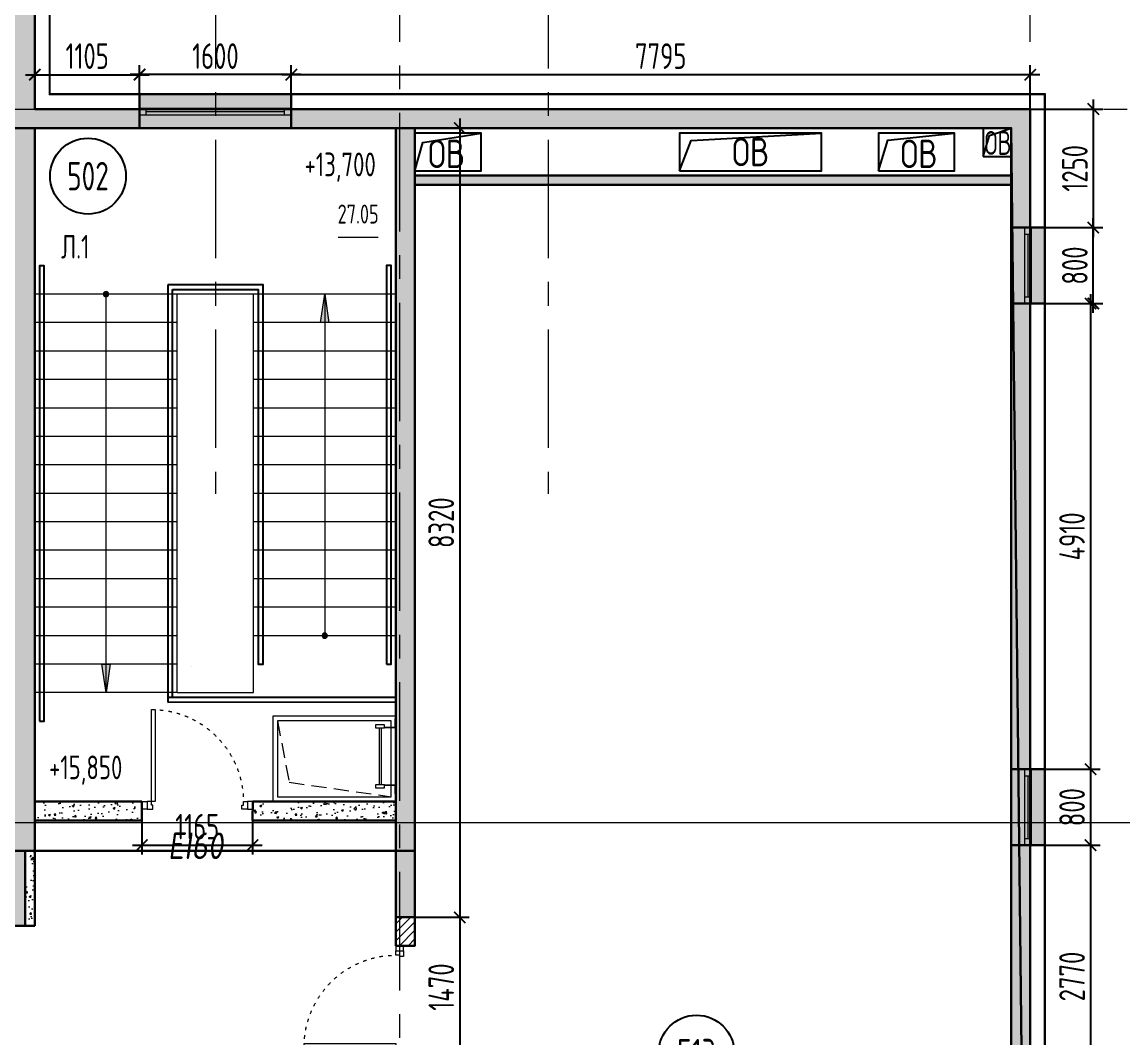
# Model space of a CAD drawing. Header units: millimetres. Extents: x -360149 to 682031, y -35655 to 209517.
# Drawn here: x 381085 to 392688, y 72893 to 83603 of the extents above; entities that cross this region are included whole.
import ezdxf
from ezdxf import colors
from ezdxf.entities.mleader import LeaderData, LeaderLine
from ezdxf.enums import TextEntityAlignment as Align
from ezdxf.math import Vec2, Vec3

# ---------------------------------------------------------------- set-up
doc = ezdxf.new("R2010")
doc.units = ezdxf.units.MM
doc.header["$MEASUREMENT"] = 0
doc.header["$PDMODE"] = 3
doc.header["$PDSIZE"] = -4
for name, pattern in [('ACAD_ISO03W100', [30, 12, -18]), ('CENTER', [2, 1.25, -0.25, 0.25, -0.25]), ('DASHED', [19.05, 12.7, -6.35]), ('HIDDEN2', [4.7625, 3.175, -1.5875])]:
    doc.linetypes.add(name, pattern=pattern)
doc.layers.get('0').update_dxf_attribs({"color": 250, "lineweight": 9})
doc.layers.get('Defpoints').update_dxf_attribs({"color": 6})
for name, color, linetype, lineweight in [('АР_Двери', 175, 'Continuous', 18), ('АР_Двери фасада', 1, 'Continuous', 15), ('АР_Лестницы', 250, 'Continuous', 15), ('АР_Лестницы ограждение', 94, 'Continuous', 25), ('АР_Маркер экспликации', 239, 'Continuous', 13), ('АР_Навесной фасад', 147, 'Continuous', 5), ('АР_Номер помещения', 1, 'Continuous', 25), ('АР_Окна БЛОК', 250, 'Continuous', 13), ('АР_Оси', 195, 'Continuous', 9), ('АР_Отметки', 250, 'Continuous', 15), ('АР_Перегородки газоблок', 165, 'Continuous', 30), ('АР_Перегородки газоблок_Штрих', 165, 'Continuous', 5), ('АР_Помещения_площадь', 19, 'Continuous', 9), ('АР_стены', 250, 'Continuous', 30), ('АР_Сущ Несущая стена', 216, 'Continuous', 30), ('АР_Штриховка монолит', 250, 'Continuous', 9), ('Специальное оборудование', 7, 'Continuous', 9)]:
    doc.layers.add(name, color=color, linetype=linetype, lineweight=lineweight)
for name, color, linetype, lineweight, true_color in [('АР_Закладка сущ.проема', 7, 'Continuous', 30, 0xc70000), ('АР_Закладка сущ.проема_штриховка', 7, 'Continuous', 9, 0xc70000), ('АР_ПБ_Двери', 7, 'Continuous', 15, 0xdb0000)]:
    doc.layers.add(name, color=color, linetype=linetype, lineweight=lineweight, true_color=true_color)
doc.layers.add('АР_Отверстия', color=251, linetype='Continuous')
doc.layers.add('М_проемы ОВ 4-5эт', color=30, linetype='Continuous')
doc.styles.add('ICOCPEUR', font='isocpeur.ttf')
doc.styles.add('ISOCPEUR', font='isocpeur.ttf', dxfattribs={"width": 0.7})
doc.styles.get("Standard").update_dxf_attribs({"font": 'isocpeur.ttf', "width": 0.7})
doc.styles.add('Архитект', font='isocpeur.ttf', dxfattribs={"width": 0.8, "oblique": 8})
doc.dimstyles.new('R_100', dxfattribs={"dimtxt": 270, "dimasz": 120, "dimexe": 100, "dimexo": 0, "dimgap": 60, "dimtad": 1, "dimdec": 0, "dimrnd": 5, "dimzin": 0, "dimdsep": 46, "dimtxsty": 'ISOCPEUR', "dimblk": 'ARCHTICK', "dimcen": 0, "dimdle": 100, "dimclrd": 256, "dimclre": 256, "dimclrt": 256, "dimadec": 0, "dimazin": 0, "dimtfac": 2, "dimtdec": 0, "dimtofl": 0, "dimtmove": 1, "dimatfit": 3, "dimfxl": 1, "dimtvp": 3, "dimtolj": 1, "dimtzin": 0, "dimarcsym": 0})
pattern_1 = [(50, (0, 269.93), (215.178055, -18.82564), [22.5, -247.5]), (355, (0, 269.93), (-41.6254, 225.65764), [18, -198]), (100.451444, (17.93, 268.36), (173.55265, 206.832), [19.12206, -210.34263]), (46.1842, (0, 329.93), (320.1724, -49.65578), [33.75, -371.25]), (96.63564, (26.68, 325.8), (280.39858, 292.23558), [28.6831, -315.51413]), (351.18416, (0, 329.93), (280.39858, 292.23558), [27, -297]), (21, (30, 314.93), (179.072116, -120.78567), [22.5, -247.5]), (326, (30, 314.93), (72.9946, 217.54501), [18, -198]), (71.451445, (44.92, 304.86), (252.06671, 96.75935), [19.12206, -210.34263]), (37.5, (0, 269.93), (3.647957, 99.868156), [0, -195.6, 0, -201, 0, -198.75]), (7.5, (0, 269.93), (78.92086, 118.323514), [0, -114.6, 0, -191.1, 0, -75.75]), (327.5, (-66.9, 269.93), (160.146731, -6.766462), [0, -75, 0, -234, 0, -310.5]), (317.5, (-96.9, 269.93), (174.95585, 30.031495), [0, -97.5, 0, -155.4, 0, -220.5])]

# ---------------------------------------------------------------- blocks, each defined once
blk = doc.blocks.new('*U367')
at = {"true_color": 0xffffff}
h = blk.add_hatch(color=7, dxfattribs=at)
h.dxf.hatch_style = 1
h.paths.add_polyline_path([(-800, -140), (0, -140), (0, 220), (-800, 220)])
at = {"lineweight": 30}
for p, q in [((-800, -140), (-800, 220)), ((0, -140), (0, 220))]:
    blk.add_line(p, q, dxfattribs=at)
for p, q in [((0, 220), (-800, 220)), ((-800, 70), (0, 70)), ((-800, 0), (0, 0)), ((-730, 0), (-730, 70)), ((-730, 35), (-70, 35)), ((-70, 0), (-70, 70)), ((-800, -140), (0, -140)), ((-800, -140), (-800, -140)), ((-800, -140), (-800, -140)), ((0, -140), (0, -140)), ((0, -140), (0, -140))]:
    blk.add_line(p, q)
blk = doc.blocks.new('*U362')
at = {"true_color": 0xffffff}
h = blk.add_hatch(color=7, dxfattribs=at)
h.dxf.hatch_style = 1
h.paths.add_polyline_path([(-1600, -140), (0, -140), (0, 220), (-1600, 220)])
at = {"lineweight": 30}
for p, q in [((-1600, -140), (-1600, 220)), ((0, -140), (0, 220))]:
    blk.add_line(p, q, dxfattribs=at)
for p, q in [((0, 220), (-1600, 220)), ((-1600, 70), (0, 70)), ((-1600, 0), (0, 0)), ((-1530, 0), (-1530, 70)), ((-1530, 35), (-70, 35)), ((-70, 0), (-70, 70)), ((-1600, -140), (0, -140)), ((-1600, -140), (-1600, -140)), ((-1600, -140), (-1600, -140)), ((0, -140), (0, -140)), ((0, -140), (0, -140))]:
    blk.add_line(p, q)
blk = doc.blocks.new('_ArchTick')
at = {"color": 0, "linetype": 'ByBlock', "const_width": 0.15}
blk.add_lwpolyline([(-0.5, -0.5), (0.5, 0.5)], dxfattribs=at)
blk = doc.blocks.new('*D766')
at = {"layer": 'Defpoints', "lineweight": -2, "ltscale": 100, "transparency": 16777216}
for p, q in [((381220, 82686), (381220, 83148)), ((382325, 82686), (382325, 83148)), ((381120, 83048), (382425, 83048))]:
    blk.add_line(p, q, dxfattribs=at)
at = {"layer": 'Defpoints', "color": 0, "lineweight": 13, "ltscale": 100, "transparency": 16777216}
for p in [(382325, 83048), (381220, 82686), (382325, 82686)]:
    blk.add_point(p, dxfattribs=at)
at = {"layer": 'Defpoints', "lineweight": -2, "ltscale": 100, "transparency": 16777216, "xscale": 120, "yscale": 120, "zscale": 120, "rotation": 180}
blk.add_blockref('_ArchTick', (381220, 83048), dxfattribs=at)
at = {"layer": 'Defpoints', "lineweight": -2, "ltscale": 100, "transparency": 16777216, "xscale": 120, "yscale": 120, "zscale": 120}
blk.add_blockref('_ArchTick', (382325, 83048), dxfattribs=at)
at = {"layer": 'Defpoints', "lineweight": 30, "ltscale": 100, "transparency": 16777216, "insert": (381772, 83244), "char_height": 270, "attachment_point": 5, "style": 'ISOCPEUR'}
blk.add_mtext('\\A1;1105', dxfattribs=at)
blk = doc.blocks.new('*D767')
at = {"layer": 'Defpoints', "lineweight": -2, "ltscale": 100, "transparency": 16777216}
for p, q in [((382325, 82846), (382325, 83149)), ((383925, 82846), (383925, 83149)), ((384025, 83049), (382225, 83049))]:
    blk.add_line(p, q, dxfattribs=at)
at = {"layer": 'Defpoints', "color": 0, "lineweight": 13, "ltscale": 100, "transparency": 16777216}
for p in [(382325, 83049), (382325, 82846), (383925, 82846)]:
    blk.add_point(p, dxfattribs=at)
at = {"layer": 'Defpoints', "lineweight": -2, "ltscale": 100, "transparency": 16777216, "xscale": 120, "yscale": 120, "zscale": 120, "rotation": 180}
blk.add_blockref('_ArchTick', (382325, 83049), dxfattribs=at)
at = {"layer": 'Defpoints', "lineweight": -2, "ltscale": 100, "transparency": 16777216, "xscale": 120, "yscale": 120, "zscale": 120}
blk.add_blockref('_ArchTick', (383925, 83049), dxfattribs=at)
at = {"layer": 'Defpoints', "lineweight": 30, "ltscale": 100, "transparency": 16777216, "insert": (383125, 83244), "char_height": 270, "attachment_point": 5, "style": 'ISOCPEUR'}
blk.add_mtext('\\A1;1600', dxfattribs=at)
blk = doc.blocks.new('*D769')
at = {"layer": 'Defpoints', "lineweight": -2, "ltscale": 100, "transparency": 16777216}
for p, q in [((383925, 82686), (383925, 83148)), ((391720, 82686), (391720, 83148)), ((391820, 83048), (383825, 83048))]:
    blk.add_line(p, q, dxfattribs=at)
at = {"layer": 'Defpoints', "color": 0, "lineweight": 13, "ltscale": 100, "transparency": 16777216}
for p in [(383925, 83048), (383925, 82686), (391720, 82686)]:
    blk.add_point(p, dxfattribs=at)
at = {"layer": 'Defpoints', "lineweight": -2, "ltscale": 100, "transparency": 16777216, "xscale": 120, "yscale": 120, "zscale": 120, "rotation": 180}
blk.add_blockref('_ArchTick', (383925, 83048), dxfattribs=at)
at = {"layer": 'Defpoints', "lineweight": -2, "ltscale": 100, "transparency": 16777216, "xscale": 120, "yscale": 120, "zscale": 120}
blk.add_blockref('_ArchTick', (391720, 83048), dxfattribs=at)
at = {"layer": 'Defpoints', "lineweight": 30, "ltscale": 100, "transparency": 16777216, "insert": (387822, 83244), "char_height": 270, "attachment_point": 5, "style": 'ISOCPEUR'}
blk.add_mtext('\\A1;7795', dxfattribs=at)
blk = doc.blocks.new('*D789')
at = {"layer": 'Defpoints', "lineweight": -2, "ltscale": 100, "transparency": 16777216}
for p, q in [((385702, 74265), (385702, 72595)), ((385230, 74165), (385802, 74165)), ((385230, 72695), (385802, 72695))]:
    blk.add_line(p, q, dxfattribs=at)
at = {"layer": 'Defpoints', "color": 0, "lineweight": 13, "ltscale": 100, "transparency": 16777216}
for p in [(385230, 74165), (385230, 72695), (385702, 72695)]:
    blk.add_point(p, dxfattribs=at)
at = {"layer": 'Defpoints', "lineweight": -2, "ltscale": 100, "transparency": 16777216, "xscale": 120, "yscale": 120, "zscale": 120}
for p, rotation in [((385702, 74165), 90), ((385702, 72695), 270)]:
    blk.add_blockref('_ArchTick', p, dxfattribs=dict(at, rotation=rotation))
at = {"layer": 'Defpoints', "lineweight": 30, "ltscale": 100, "transparency": 16777216, "insert": (385507, 73430), "char_height": 270, "attachment_point": 5, "rotation": 90, "style": 'ISOCPEUR'}
blk.add_mtext('\\A1;1470', dxfattribs=at)
blk = doc.blocks.new('*D790')
at = {"layer": 'Defpoints', "lineweight": -2, "ltscale": 100, "transparency": 16777216}
for p, q in [((385702, 82586), (385702, 74065)), ((385230, 82486), (385802, 82486)), ((385230, 74165), (385802, 74165))]:
    blk.add_line(p, q, dxfattribs=at)
at = {"layer": 'Defpoints', "color": 0, "lineweight": 13, "ltscale": 100, "transparency": 16777216}
for p in [(385230, 82486), (385230, 74165), (385702, 74165)]:
    blk.add_point(p, dxfattribs=at)
at = {"layer": 'Defpoints', "lineweight": -2, "ltscale": 100, "transparency": 16777216, "xscale": 120, "yscale": 120, "zscale": 120}
for p, rotation in [((385702, 82486), 90), ((385702, 74165), 270)]:
    blk.add_blockref('_ArchTick', p, dxfattribs=dict(at, rotation=rotation))
at = {"layer": 'Defpoints', "lineweight": 30, "ltscale": 100, "transparency": 16777216, "insert": (385507, 78325), "char_height": 270, "attachment_point": 5, "rotation": 90, "style": 'ISOCPEUR'}
blk.add_mtext('\\A1;8320', dxfattribs=at)
blk = doc.blocks.new('*D803')
at = {"layer": 'Defpoints', "lineweight": -2, "ltscale": 100, "transparency": 16777216}
for p, q in [((392385, 82786), (392385, 81336)), ((391720, 82686), (392485, 82686)), ((391720, 81436), (392485, 81436))]:
    blk.add_line(p, q, dxfattribs=at)
at = {"layer": 'Defpoints', "color": 0, "lineweight": 13, "ltscale": 100, "transparency": 16777216}
for p in [(391720, 82686), (391720, 81436), (392385, 81436)]:
    blk.add_point(p, dxfattribs=at)
at = {"layer": 'Defpoints', "lineweight": -2, "ltscale": 100, "transparency": 16777216, "xscale": 120, "yscale": 120, "zscale": 120}
for p, rotation in [((392385, 82686), 90), ((392385, 81436), 270)]:
    blk.add_blockref('_ArchTick', p, dxfattribs=dict(at, rotation=rotation))
at = {"layer": 'Defpoints', "lineweight": 30, "ltscale": 100, "transparency": 16777216, "insert": (392190, 82061), "char_height": 270, "attachment_point": 5, "rotation": 90, "style": 'ISOCPEUR'}
blk.add_mtext('\\A1;1250', dxfattribs=at)
blk = doc.blocks.new('*D804')
at = {"layer": 'Defpoints', "lineweight": -2, "ltscale": 100, "transparency": 16777216}
for p, q in [((392385, 80536), (392385, 81536)), ((391880, 81436), (392485, 81436)), ((391880, 80636), (392485, 80636))]:
    blk.add_line(p, q, dxfattribs=at)
at = {"layer": 'Defpoints', "color": 0, "lineweight": 13, "ltscale": 100, "transparency": 16777216}
for p in [(391880, 81436), (392385, 81436), (391880, 80636)]:
    blk.add_point(p, dxfattribs=at)
at = {"layer": 'Defpoints', "lineweight": -2, "ltscale": 100, "transparency": 16777216, "xscale": 120, "yscale": 120, "zscale": 120}
for p, rotation in [((392385, 81436), 90), ((392385, 80636), 270)]:
    blk.add_blockref('_ArchTick', p, dxfattribs=dict(at, rotation=rotation))
at = {"layer": 'Defpoints', "lineweight": 30, "ltscale": 100, "transparency": 16777216, "insert": (392190, 81036), "char_height": 270, "attachment_point": 5, "rotation": 90, "style": 'ISOCPEUR'}
blk.add_mtext('\\A1;800', dxfattribs=at)
blk = doc.blocks.new('*D796')
at = {"layer": 'Defpoints', "lineweight": -2, "ltscale": 100, "transparency": 16777216}
for p, q in [((392356, 75026), (392356, 72056)), ((391880, 74926), (392456, 74926)), ((391880, 72156), (392456, 72156))]:
    blk.add_line(p, q, dxfattribs=at)
at = {"layer": 'Defpoints', "color": 0, "lineweight": 13, "ltscale": 100, "transparency": 16777216}
for p in [(391880, 74926), (391880, 72156), (392356, 72156)]:
    blk.add_point(p, dxfattribs=at)
at = {"layer": 'Defpoints', "lineweight": -2, "ltscale": 100, "transparency": 16777216, "xscale": 120, "yscale": 120, "zscale": 120}
for p, rotation in [((392356, 74926), 90), ((392356, 72156), 270)]:
    blk.add_blockref('_ArchTick', p, dxfattribs=dict(at, rotation=rotation))
at = {"layer": 'Defpoints', "lineweight": 30, "ltscale": 100, "transparency": 16777216, "insert": (392161, 73541), "char_height": 270, "attachment_point": 5, "rotation": 90, "style": 'ISOCPEUR'}
blk.add_mtext('\\A1;2770', dxfattribs=at)
blk = doc.blocks.new('*D797')
at = {"layer": 'Defpoints', "lineweight": -2, "ltscale": 100, "transparency": 16777216}
for p, q in [((392356, 75826), (392356, 74826)), ((391880, 75726), (392456, 75726)), ((391880, 74926), (392456, 74926))]:
    blk.add_line(p, q, dxfattribs=at)
at = {"layer": 'Defpoints', "color": 0, "lineweight": 13, "ltscale": 100, "transparency": 16777216}
for p in [(391880, 75726), (391880, 74926), (392356, 74926)]:
    blk.add_point(p, dxfattribs=at)
at = {"layer": 'Defpoints', "lineweight": -2, "ltscale": 100, "transparency": 16777216, "xscale": 120, "yscale": 120, "zscale": 120}
for p, rotation in [((392356, 75726), 90), ((392356, 74926), 270)]:
    blk.add_blockref('_ArchTick', p, dxfattribs=dict(at, rotation=rotation))
at = {"layer": 'Defpoints', "lineweight": 30, "ltscale": 100, "transparency": 16777216, "insert": (392161, 75326), "char_height": 270, "attachment_point": 5, "rotation": 90, "style": 'ISOCPEUR'}
blk.add_mtext('\\A1;800', dxfattribs=at)
blk = doc.blocks.new('*D672')
at = {"layer": 'Defpoints', "lineweight": -2, "ltscale": 100, "transparency": 16777216}
for p, q in [((392356, 80736), (392356, 75626)), ((391880, 80636), (392456, 80636)), ((391880, 75726), (392456, 75726))]:
    blk.add_line(p, q, dxfattribs=at)
at = {"layer": 'Defpoints', "color": 0, "lineweight": 13, "ltscale": 100, "transparency": 16777216}
for p in [(391880, 80636), (391880, 75726), (392356, 75726)]:
    blk.add_point(p, dxfattribs=at)
at = {"layer": 'Defpoints', "lineweight": -2, "ltscale": 100, "transparency": 16777216, "xscale": 120, "yscale": 120, "zscale": 120}
for p, rotation in [((392356, 80636), 90), ((392356, 75726), 270)]:
    blk.add_blockref('_ArchTick', p, dxfattribs=dict(at, rotation=rotation))
at = {"layer": 'Defpoints', "lineweight": 30, "ltscale": 100, "transparency": 16777216, "insert": (392161, 78181), "char_height": 270, "attachment_point": 5, "rotation": 90, "style": 'ISOCPEUR'}
blk.add_mtext('\\A1;4910', dxfattribs=at)
blk = doc.blocks.new('_DotSmall')
at = {"color": 0, "linetype": 'ByBlock', "const_width": 0.5}
blk.add_lwpolyline([(-0.0625, 0, 1), (0.0625, 0, 1)], format="xyb", close=True, dxfattribs=at)
blk = doc.blocks.new('*D807')
at = {"layer": 'Defpoints', "lineweight": -2, "ltscale": 100, "transparency": 16777216}
for p, q in [((382350, 75186), (382350, 74826)), ((383517, 75186), (383517, 74826)), ((382250, 74926), (383617, 74926))]:
    blk.add_line(p, q, dxfattribs=at)
at = {"layer": 'Defpoints', "color": 0, "lineweight": 30, "ltscale": 100, "transparency": 16777216}
for p in [(382350, 75186), (383517, 75186), (383517, 74926)]:
    blk.add_point(p, dxfattribs=at)
at = {"layer": 'Defpoints', "lineweight": -2, "ltscale": 100, "transparency": 16777216, "xscale": 120, "yscale": 120, "zscale": 120, "rotation": 180}
blk.add_blockref('_ArchTick', (382350, 74926), dxfattribs=at)
at = {"layer": 'Defpoints', "lineweight": -2, "ltscale": 100, "transparency": 16777216, "xscale": 120, "yscale": 120, "zscale": 120}
blk.add_blockref('_ArchTick', (383517, 74926), dxfattribs=at)
at = {"layer": 'Defpoints', "lineweight": 30, "ltscale": 100, "transparency": 16777216, "insert": (382933, 75121), "char_height": 270, "attachment_point": 5, "style": 'ISOCPEUR'}
blk.add_mtext('\\A1;1165', dxfattribs=at)
blk = doc.blocks.new('*U896')
for points in [[(0, 0), (0, -80), (55, -80), (55, 0), (0, 0)], [(55, -80), (55, 0), (115, 0), (115, -40), (100, -40), (100, -80), (55, -80)], [(1115, -80), (1115, 0), (1055, 0), (1055, -40), (1070, -40), (1070, -80), (1115, -80)], [(1170, 0), (1170, -80), (1115, -80), (1115, 0), (1170, 0)]]:
    blk.add_lwpolyline(points)
blk.add_lwpolyline([(100, -80), (100, -1050), (140, -1050), (140, -80)], close=True)
at = {"linetype": 'ACAD_ISO03W100', "ltscale": 3}
blk.add_arc((100, -80), 970, 270, 0, dxfattribs=at)
blk = doc.blocks.new('*U914')
at = {"layer": 'АР_Номер помещения', "color": 7}
blk.add_circle((-17144, 1776), 400, dxfattribs=at)
at = {"layer": 'АР_Помещения_площадь', "color": 7}
blk.add_line((-14083, 1130), (-14505, 1130), dxfattribs=at)
at = {"color": 7, "style": 'ISOCPEUR', "width": 0.7, "flags": 1}
blk.add_attdef('КАТЕГОРИЯ', (-499, -2092), '', height=250, dxfattribs=at)
at = {"layer": 'АР_Номер помещения', "color": 7, "style": 'ISOCPEUR', "width": 0.7}
blk.add_attdef('НОМЕР_ПОМЕЩЕНИЯ', text='', height=300, dxfattribs=at).set_placement((-17144, 1776), align=Align.MIDDLE_CENTER)
at = {"layer": 'АР_Помещения_площадь', "color": 7, "style": 'ISOCPEUR', "width": 0.7}
blk.add_attdef('ПЛОЩАДЬ_ПОМЕЩЕНИЯ', text='', height=200, dxfattribs=at).set_placement((-14078, 1376), align=Align.MIDDLE_RIGHT)
at = {"layer": 'АР_Помещения_площадь', "color": 7, "lineweight": 30, "width": 0.7, "flags": 104}
blk.add_attdef('ИМЯ_ПОМЕЩЕНИЯ', text='', height=100, dxfattribs=at).set_placement((158, 1217), align=Align.MIDDLE_CENTER)
blk = doc.blocks.new('*U962')
h = blk.add_hatch(color=256)
h.dxf.hatch_style = 1
edge = h.paths.add_edge_path()
edge.add_arc((0, 0), 27.6, 359.64, 719.64)
h = blk.add_hatch(color=256)
h.dxf.hatch_style = 1
h.paths.add_polyline_path([(3300, -44), (3300, 44), (3600, 0)])
blk.add_line((3600, 0), (0, 0))
blk.add_lwpolyline([(3300, 44), (3300, -44), (3600, 0), (3300, 44)])
blk.add_circle((0, 0), 27.6)
blk = doc.blocks.new('*U963')
h = blk.add_hatch(color=256)
h.dxf.hatch_style = 1
edge = h.paths.add_edge_path()
edge.add_arc((0, 0), 27.6, 359.64, 719.64)
h = blk.add_hatch(color=256)
h.dxf.hatch_style = 1
h.paths.add_polyline_path([(3900, -44), (3900, 44), (4200, 0)])
blk.add_line((4200, 0), (0, 0))
blk.add_lwpolyline([(3900, 44), (3900, -44), (4200, 0), (3900, 44)])
blk.add_circle((0, 0), 27.6)
blk = doc.blocks.new('A$C9b338701')
at = {"layer": 'Специальное оборудование'}
for p, q in [((-95.2875, 208.6161), (-95.2875, 217.5096)), ((-95.2875, 217.5096), (0, 217.5096)), ((-8.8935, 208.6161), (-95.2875, 208.6161)), ((-8.8935, 96.8121), (-8.8935, 208.6161)), ((0, 217.5096), (0, 96.8121)), ((598.775, 217.5096), (694.0625, 217.5096)), ((598.775, 96.8121), (598.775, 217.5096)), ((694.0625, 208.6161), (607.6685, 208.6161)), ((607.6685, 208.6161), (607.6685, 96.8121)), ((694.0625, 217.5096), (694.0625, 208.6161)), ((0, 96.8121), (-31.7625, 96.8121)), ((-31.7625, 96.8121), (-31.7625, 0)), ((-31.7625, 0), (0, 0)), ((0, 0), (0, 96.8121)), ((598.775, 64.5414), (0, 64.5414)), ((0, 39.1314), (598.775, 39.1314)), ((630.5375, 96.8121), (598.775, 96.8121)), ((598.775, 96.8121), (598.775, 0)), ((598.775, 0), (630.5375, 0)), ((630.5375, 0), (630.5375, 96.8121))]:
    blk.add_line(p, q, dxfattribs=at)
blk = doc.blocks.new('*U1726')
at = {"layer": 'АР_Номер помещения', "color": 7}
blk.add_circle((-14737, -6870), 400, dxfattribs=at)
at = {"layer": 'АР_Помещения_площадь', "color": 7}
blk.add_line((-11747, -14476), (-12170, -14476), dxfattribs=at)
at = {"color": 7, "style": 'ISOCPEUR', "width": 0.7, "flags": 1}
blk.add_attdef('КАТЕГОРИЯ', (-499, -2092), '', height=250, dxfattribs=at)
at = {"layer": 'АР_Номер помещения', "color": 7, "style": 'ISOCPEUR', "width": 0.7}
blk.add_attdef('НОМЕР_ПОМЕЩЕНИЯ', text='', height=300, dxfattribs=at).set_placement((-14737, -6870), align=Align.MIDDLE_CENTER)
at = {"layer": 'АР_Помещения_площадь', "color": 7, "lineweight": 30, "width": 0.7, "flags": 104}
blk.add_attdef('ИМЯ_ПОМЕЩЕНИЯ', text='', height=100, dxfattribs=at).set_placement((158, 1217), align=Align.MIDDLE_CENTER)
at = {"layer": 'АР_Помещения_площадь', "color": 7, "style": 'ISOCPEUR', "width": 0.7}
blk.add_attdef('ПЛОЩАДЬ_ПОМЕЩЕНИЯ', text='', height=200, dxfattribs=at).set_placement((-11742, -14230), align=Align.MIDDLE_RIGHT)

msp = doc.modelspace()

# ---------------------------------------------------------------- hatches: boundary and pattern name
at = {"layer": 'АР_Закладка сущ.проема_штриховка', "ltscale": 100, "true_color": 0xff0505}
h = msp.add_hatch(dxfattribs=at)
h.set_pattern_fill('ANSI31', color=1, scale=20)
h.set_pattern_definition([(45, (264848.76, -8456.01), (-44.90128, 44.90128), [])])
h.paths.add_polyline_path([(385029.61, 74165.24), (385029.61, 73865.41), (385229.61, 73865.41), (385229.61, 74165.24)])
at = {"layer": 'АР_Перегородки газоблок_Штрих', "ltscale": 100}
h = msp.add_hatch(dxfattribs=at)
h.set_pattern_fill('AR-CONC', color=256, scale=30)
h.set_pattern_definition([(50, (134544, -100), (215.17805, -18.82564), [22.5, -247.5]), (355, (134544, -100), (-41.6254, 225.65764), [18, -198]), (100.451444, (134561.93, -101.57), (173.55265, 206.832), [19.12206, -210.34263]), (46.1842, (134544, -40), (320.1724, -49.65578), [33.75, -371.25]), (96.63564, (134570.68, -44.14), (280.3986, 292.23558), [28.6831, -315.51413]), (351.18416, (134544, -40), (280.3986, 292.2356), [27, -297]), (21, (134574, -55), (179.07212, -120.78567), [22.5, -247.5]), (326, (134574, -55), (72.9946, 217.54501), [18, -198]), (71.451445, (134588.92, -65.07), (252.06671, 96.75935), [19.12206, -210.34263]), (37.5, (134544, -100), (3.647957, 99.868156), [0, -195.6, 0, -201, 0, -198.75]), (7.5, (134544, -100), (78.92086, 118.323514), [0, -114.6, 0, -191.1, 0, -75.75]), (327.5, (134477.1, -100), (160.14673, -6.766462), [0, -75, 0, -234, 0, -310.5]), (317.5, (134447.1, -100), (174.95585, 30.031495), [0, -97.5, 0, -155.4, 0, -220.5])])
h.paths.add_polyline_path([(385229.26, 81986.07), (391519.61, 81986.07), (391519.61, 81885.65), (385229.97, 81886.07)])
h = msp.add_hatch(dxfattribs=at)
h.set_pattern_fill('AR-CONC', color=256, scale=30)
h.set_pattern_definition(pattern_1)
h.paths.add_polyline_path([(382349.61, 75385.68), (381219.61, 75385.68), (381219.61, 75185.68), (382349.61, 75185.68)])
h = msp.add_hatch(dxfattribs=at)
h.set_pattern_fill('AR-CONC', color=256, scale=30)
h.set_pattern_definition(pattern_1)
h.paths.add_polyline_path([(385029.61, 75385.68), (383519.61, 75385.68), (383519.61, 75185.68), (385029.61, 75185.68)])
h = msp.add_hatch(dxfattribs=at)
h.set_pattern_fill('AR-CONC', color=256, scale=30)
h.set_pattern_definition([(50, (169144, 168), (215.17805, -18.82564), [22.5, -247.5]), (355, (169144, 168), (-41.6254, 225.65764), [18, -198]), (100.45144, (169161.93, 166.43), (173.55265, 206.832), [19.12206, -210.34263]), (46.1842, (169144, 228), (320.1724, -49.65578), [33.75, -371.25]), (96.63564, (169170.68, 223.86), (280.3986, 292.2356), [28.6831, -315.51413]), (351.18416, (169144, 228), (280.3986, 292.2356), [27, -297]), (21, (169174, 213), (179.07212, -120.78567), [22.5, -247.5]), (326, (169174, 213), (72.9946, 217.54501), [18, -198]), (71.45144, (169188.92, 202.93), (252.06671, 96.75935), [19.12206, -210.34263]), (37.5, (169144, 168), (3.647957, 99.868156), [0, -195.6, 0, -201, 0, -198.75]), (7.5, (169144, 168), (78.92086, 118.323514), [0, -114.6, 0, -191.1, 0, -75.75]), (327.5, (169077.1, 168), (160.14673, -6.766462), [0, -75, 0, -234, 0, -310.5]), (317.5, (169047.1, 168), (174.95585, 30.031495), [0, -97.5, 0, -155.4, 0, -220.5])])
h.paths.add_polyline_path([(381219.61, 74865.68), (381119.61, 74865.68), (381119.61, 74076.16), (381219.61, 74076.16)])
at = {"layer": 'АР_Штриховка монолит', "ltscale": 100}
h = msp.add_hatch(dxfattribs=at)
h.set_pattern_fill('ANSI35', color=256, scale=500)
h.paths.add_polyline_path([(381219.61, 86650.68), (380919.61, 86650.68), (380919.61, 86350.68), (380919.61, 75165.68), (380089.61, 75165.68), (380089.61, 74965.68), (380919.61, 74965.68), (380919.61, 74083.16), (381119.61, 74083.16), (381119.61, 74865.68), (381219.61, 74865.68), (381219.61, 82485.68), (381219.61, 82485.97), (381219.61, 82685.97), (381219.61, 82685.68)])
h = msp.add_hatch(dxfattribs=at)
h.set_pattern_fill('ANSI35', color=256, scale=500)
h.paths.add_polyline_path([(391719.61, 82685.68), (381219.57, 82685.68), (381219.66, 82485.68), (385029.61, 82485.68), (385029.67, 74165.24), (385229.67, 74165.24), (385229.61, 82485.68), (391519.61, 82485.68), (391719.61, 82485.68)])
h = msp.add_hatch(dxfattribs=at)
h.set_pattern_fill('ANSI35', color=256, scale=500)
h.paths.add_polyline_path([(398069.61, 64815.68), (391719.61, 64815.68), (391719.61, 82486.04), (391519.61, 82485.33), (391519.61, 64815.68), (391419.61, 64815.68), (391419.61, 63487.39), (391719.61, 63487.39), (391719.61, 64615.68), (397869.61, 64615.68), (398069.61, 64615.68)])

# ---------------------------------------------------------------- linework, layer by layer
at = {"layer": 'Defpoints', "color": 3, "lineweight": 30, "ltscale": 100}
msp.add_lwpolyline([(380919.61, 74865.68), (385229.61, 74865.68), (385229.61, 82485.68), (391519.61, 82485.68), (391719.61, 64615.68), (397869.61, 64615.68), (397869.61, 55305.68), (385169.61, 55305.68), (385169.61, 61655.68), (377289.61, 61655.68)], dxfattribs=at)
at = {"layer": 'АР_Двери', "ltscale": 75}
for points in [[(383729.61, 75385.68), (385029.61, 75385.68), (385029.61, 76285.68), (383729.61, 76285.68)], [(383779.61, 75435.68), (384979.61, 75435.68), (384979.61, 76235.68), (383779.61, 76235.68)], [(383779.61, 75435.68), (384979.61, 75435.68), (384979.61, 76235.68), (383779.61, 76235.68)]]:
    msp.add_lwpolyline(points, close=True, dxfattribs=at)
at = {"layer": 'АР_Двери фасада', "linetype": 'HIDDEN2', "lineweight": 15, "ltscale": 50}
msp.add_lwpolyline([(383779.61, 76235.68), (383902.61, 75589.24), (384979.61, 75435.68)], dxfattribs=at)
at = {"layer": 'АР_Закладка сущ.проема', "ltscale": 100}
msp.add_lwpolyline([(385229.61, 74165.24), (385029.61, 74165.24), (385029.61, 73865.41), (385229.61, 73865.41)], close=True, dxfattribs=at)
at = {"layer": 'АР_Лестницы', "color": 18, "ltscale": 100, "true_color": 0x000000}
for p, q in [((383527.31, 80734.2), (381219.61, 80734.24)), ((385029.61, 80734.24), (383527.24, 80734.24)), ((382721.99, 80434.24), (381219.61, 80434.24)), ((385029.61, 80434.24), (383527.24, 80434.24)), ((382721.99, 80134.24), (381219.61, 80134.24)), ((385029.61, 80134.24), (383527.24, 80134.24)), ((382721.99, 79834.24), (381219.61, 79834.24)), ((385029.61, 79834.24), (383527.24, 79834.24)), ((382721.99, 79534.24), (381219.61, 79534.24)), ((385029.61, 79534.24), (383527.24, 79534.24)), ((382721.99, 79234.24), (381219.61, 79234.24)), ((385029.61, 79234.24), (383527.24, 79234.24)), ((382721.99, 78934.24), (381219.61, 78934.24)), ((385029.61, 78934.24), (383527.24, 78934.24)), ((382721.99, 78634.24), (381219.61, 78634.24)), ((385029.61, 78634.24), (383527.24, 78634.24)), ((382721.99, 78334.24), (381219.61, 78334.24)), ((385029.61, 78334.24), (383527.24, 78334.24)), ((382721.99, 78034.24), (381219.61, 78034.24)), ((385029.61, 78034.24), (383527.24, 78034.24)), ((382721.99, 77734.24), (381219.61, 77734.24)), ((385029.61, 77734.24), (383527.24, 77734.24)), ((382721.99, 77434.24), (381219.61, 77434.24)), ((385029.61, 77434.24), (383527.24, 77434.24)), ((382721.97, 77134.24), (381219.6, 77134.24)), ((385029.61, 77134.24), (383527.24, 77134.24)), ((382721.97, 76834.24), (381219.6, 76834.24)), ((382721.97, 76534.24), (381219.6, 76534.24)), ((382722.17, 76534.24), (383527.31, 76534.27))]:
    msp.add_line(p, q, dxfattribs=at)
at = {"layer": 'АР_Лестницы', "ltscale": 100}
for points in [[(382722.17, 76534.24), (382722.17, 80734.21)], [(383527.24, 76534.27), (383527.31, 80734.24)]]:
    msp.add_lwpolyline(points, dxfattribs=at)
at = {"layer": 'АР_Лестницы ограждение', "color": 18, "ltscale": 100, "true_color": 0x000000}
for p, q in [((382621.99, 76485.69), (382621.99, 76434.24)), ((382672.05, 76485.25), (385029.68, 76485.25)), ((382621.99, 76434.24), (385029.68, 76435.25))]:
    msp.add_line(p, q, dxfattribs=at)
for points in [[(381269.89, 76234.24), (381319.89, 76234.24), (381319.89, 81034.43), (381269.89, 81034.43)], [(384929.6, 76834.24), (384979.6, 76834.24), (384979.6, 81036.57), (384929.6, 81036.57)]]:
    msp.add_lwpolyline(points, close=True, dxfattribs=at)
for points in [[(382671.99, 80784.21), (383577.25, 80784.21), (383577.25, 79076.57), (383577.25, 76834.24), (383627.25, 76834.24), (383627.25, 79076.57), (383627.25, 80834.21), (382621.99, 80834.21)], [(382621.99, 80834.21), (382621.99, 76485.69), (382671.99, 76485.69), (382671.99, 80784.21)], [(382877.73, 76812.93), (382877.73, 76812.94)]]:
    msp.add_lwpolyline(points, dxfattribs=at)
at = {"layer": 'АР_Навесной фасад', "ltscale": 100}
for p, q in [((381369.61, 86800.68), (381369.61, 82835.68)), ((381379.61, 86810.68), (381379.61, 82845.68)), ((391879.61, 82845.68), (381379.61, 82845.68)), ((391879.61, 64975.68), (391879.61, 82845.68)), ((391869.61, 82835.68), (381369.61, 82835.68)), ((391869.61, 64965.68), (391869.61, 82835.68))]:
    msp.add_line(p, q, dxfattribs=at)
at = {"layer": 'АР_Оси', "linetype": 'CENTER', "ltscale": 1000}
for p, q in [((383124.55, 134363.15), (383124.55, 78630.8)), ((386634.55, 134363.15), (386634.55, 78630.8)), ((385069.61, 53394.41), (385069.61, 87701.89)), ((391719.61, 53394.41), (391719.61, 87701.89)), ((316990.86, 82685.68), (400588.02, 82685.68)), ((316990.86, 75165.68), (400588.02, 75165.68)), ((380089.61, 75165.68), (400588.02, 75165.68))]:
    msp.add_line(p, q, dxfattribs=at)
at = {"layer": 'АР_Перегородки газоблок', "ltscale": 100}
for p, q in [((381219.61, 74865.68), (381219.61, 74076.16)), ((381219.61, 74076.16), (381119.61, 74076.16))]:
    msp.add_line(p, q, dxfattribs=at)
for points in [[(385229.61, 81986.07), (391519.61, 81986.07)], [(385229.61, 81886.07), (391519.61, 81886.07)], [(381219.61, 75385.68), (382349.61, 75385.68)], [(382349.61, 75385.68), (382349.62, 75185.68)], [(383516.61, 75185.7), (383519.61, 75385.68)], [(383519.61, 75385.68), (385029.61, 75385.68)], [(382349.61, 75185.68), (381219.61, 75185.68)], [(385029.61, 75185.68), (383519.61, 75185.68)]]:
    msp.add_lwpolyline(points, dxfattribs=at)
at = {"layer": 'АР_стены', "linetype": 'DASHED', "lineweight": 15, "ltscale": 200}
msp.add_lwpolyline([(383779.61, 75435.68), (384979.61, 75435.68), (384979.61, 76235.68), (383779.61, 76235.68)], close=True, dxfattribs=at)
at = {"layer": 'АР_Сущ Несущая стена', "ltscale": 100}
for p, q in [((381219.61, 86650.68), (381219.61, 82685.68)), ((391719.61, 82685.68), (381219.61, 82685.68)), ((391719.61, 64815.68), (391719.61, 82685.68)), ((381219.61, 82485.68), (381219.61, 74865.68)), ((385029.61, 82485.68), (381219.61, 82485.68)), ((385029.61, 82485.68), (385029.61, 74165.24)), ((391519.61, 82485.68), (385229.61, 82485.68)), ((385229.61, 82485.68), (385229.61, 74165.26)), ((391519.61, 64815.68), (391519.61, 82485.68)), ((391519.61, 77945.68), (391519.61, 79700.68)), ((391519.61, 75760.68), (391519.61, 76845.68)), ((381119.61, 74865.68), (381219.61, 74865.68)), ((381119.61, 74865.68), (381119.61, 74076.16)), ((385229.61, 74165.24), (385029.61, 74165.24)), ((391519.61, 72990.68), (391519.61, 74160.68)), ((380919.61, 74076.16), (381119.61, 74076.16))]:
    msp.add_line(p, q, dxfattribs=at)
msp.add_lwpolyline([(350332.03, 61655.68), (342354.6, 61655.68), (342354.85, 55305.68), (329654.61, 55305.68), (329654.25, 64615.68), (336004.61, 64615.68), (336004.61, 82485.68), (346719.61, 82485.68), (346719.61, 86350.68), (380919.61, 86350.68), (380919.61, 82485.68), (391519.61, 82485.68), (391519.61, 64615.68), (397869.98, 64615.68), (397869.98, 55305.68), (385169.61, 55305.68), (385169.61, 61655.68), (380769.61, 61655.68)], dxfattribs=at)
at = {"layer": 'М_проемы ОВ 4-5эт', "color": 1, "linetype": 'ByBlock'}
for points in [[(385229.61, 82033.38), (385929.61, 82033.38), (385929.61, 82433.38), (385229.61, 82433.38)], [(388019.61, 82033.38), (389519.61, 82033.38), (389519.61, 82433.38), (388019.61, 82433.38)], [(390119.61, 82033.38), (390919.61, 82033.38), (390919.61, 82433.38), (390119.61, 82433.38)], [(391221.48, 82185.04), (391519.61, 82185.68), (391519.61, 82485.68), (391221.48, 82485.04)]]:
    msp.add_lwpolyline(points, close=True, dxfattribs=at)
for points in [[(385229.61, 82033.38), (385312.4, 82331.93), (385929.61, 82433.38)], [(388019.61, 82033.38), (388141.48, 82354.64), (389519.61, 82433.38)], [(390119.61, 82033.38), (390218.69, 82358.16), (390919.61, 82433.38)], [(391221.48, 82185.04), (391288.94, 82405.63), (391519.61, 82485.68)]]:
    msp.add_lwpolyline(points, dxfattribs=at)

# ---------------------------------------------------------------- block references
at = {"layer": 'Defpoints', "color": 3, "lineweight": 30, "ltscale": 100, "rotation": 270}
msp.add_blockref('A$C9b338701', (384812.46, 76162.2), dxfattribs=at)
at = {"layer": 'АР_Двери', "xscale": -1}
for p, rotation in [((382349.61, 75305.69), 180), ((385109.61, 72695.41), 270)]:
    msp.add_blockref('*U896', p, dxfattribs=dict(at, rotation=rotation))
at = {"layer": 'АР_Лестницы', "ltscale": 100, "xscale": -1}
for name, p, rotation in [('*U963', (381970.82, 80734.23), 90), ('*U962', (384278.43, 77134.24), 270)]:
    msp.add_blockref(name, p, dxfattribs=dict(at, rotation=rotation))
at = {"layer": 'АР_Маркер экспликации', "color": 7}
ref = msp.add_blockref('*U914', (398924.94, 80202.9), dxfattribs=at)
ref.add_attrib('НОМЕР_ПОМЕЩЕНИЯ', '502', dxfattribs={"layer": 'АР_Номер помещения', "color": 7, "height": 300, "style": 'ISOCPEUR', "width": 0.7}).set_placement((381780.64, 81978.71), align=Align.MIDDLE_CENTER)
ref.add_attrib('ПЛОЩАДЬ_ПОМЕЩЕНИЯ', '27.05', dxfattribs={"layer": 'АР_Помещения_площадь', "color": 7, "height": 200, "style": 'ISOCPEUR', "width": 0.7}).set_placement((384846.92, 81579), align=Align.MIDDLE_RIGHT)
ref = msp.add_blockref('*U1726', (402936.44, 79603.29), dxfattribs=at)
ref.add_attrib('НОМЕР_ПОМЕЩЕНИЯ', '513', dxfattribs={"layer": 'АР_Номер помещения', "color": 7, "height": 300, "style": 'ISOCPEUR', "width": 0.7}).set_placement((388199.35, 72733.71), align=Align.MIDDLE_CENTER)
ref.add_attrib('ПЛОЩАДЬ_ПОМЕЩЕНИЯ', '107.50', dxfattribs={"layer": 'АР_Помещения_площадь', "color": 7, "height": 200, "style": 'ISOCPEUR', "width": 0.7}).set_placement((391193.97, 65373.38), align=Align.MIDDLE_RIGHT)
at = {"layer": 'АР_Окна БЛОК'}
msp.add_blockref('*U362', (383924.61, 82625.68), dxfattribs=at)
at = {"layer": 'АР_Окна БЛОК', "rotation": 270}
for p in [(391659.61, 80635.68), (391659.61, 74925.68)]:
    msp.add_blockref('*U367', p, dxfattribs=at)

# ---------------------------------------------------------------- texts
at = {"layer": 'АР_Отверстия', "ltscale": 100, "attachment_point": 5, "line_spacing_factor": 0.7, "style": 'ICOCPEUR'}
for s, insert, char_height in [('\\A1;{\\W0.8;ОВ}', (388769.61, 82233.38), 300), ('\\A1;{\\W0.7;ОВ}', (391379.03, 82328.14), 250), ('\\A1;{\\W0.8;ОВ}', (385561.57, 82213.64), 300), ('\\A1;{\\W0.8;ОВ}', (390545.09, 82213.64), 300)]:
    msp.add_mtext(s, dxfattribs=dict(at, insert=insert, char_height=char_height))
at = {"layer": 'АР_ПБ_Двери', "lineweight": 35, "insert": (382915.39, 74919.3, -3.92), "char_height": 280, "width": 1520.1094, "attachment_point": 5, "style": 'Архитект'}
msp.add_mtext('{\\W0.85;EI60}', dxfattribs=at)

# ---------------------------------------------------------------- dimensions: what is measured, and where the dimension line sits
at = {"layer": 'Defpoints', "color": 3, "lineweight": 30, "ltscale": 100}
for base, p1, p2, picture, middle in [((382324.61, 83048.5), (381219.61, 82685.68), (382324.61, 82685.68), '*D766', (381772.11, 83243.5)), ((382324.61, 83048.5), (383924.61, 82845.68), (382324.61, 82845.68), '*D767', (383124.61, 83243.5)), ((383924.61, 83048.5), (391719.61, 82685.68), (383924.61, 82685.68), '*D769', (387822.11, 83243.5)), ((383516.61, 74926.43), (382349.61, 75185.68), (383516.61, 75185.7), '*D807', (382933.11, 75121.43))]:
    dim = msp.add_linear_dim(base=base, p1=p1, p2=p2, dimstyle='R_100', override={"dimpost": '\\X', "dimfxl": 2.5, "dimarcsym": 1}, dxfattribs=at)
    dim.commit()
    dim.dimension.update_dxf_attribs({"geometry": picture, "text_midpoint": middle})
for base, p1, p2, picture, middle in [((392385, 81435.68), (391719.61, 82685.68), (391719.61, 81435.68), '*D803', (392190, 82060.68)), ((385702, 74165.24), (385229.61, 82485.68), (385229.61, 74165.24), '*D790', (385507, 78325.46)), ((392385, 81435.68), (391879.61, 80635.68), (391879.61, 81435.68), '*D804', (392190, 81035.68)), ((392355.5, 75725.68), (391879.61, 80635.68), (391879.61, 75725.68), '*D672', (392160.5, 78180.68)), ((392355.5, 74925.68), (391879.61, 75725.68), (391879.61, 74925.68), '*D797', (392160.5, 75325.68)), ((392355.5, 72155.68), (391879.61, 74925.68), (391879.61, 72155.68), '*D796', (392160.5, 73540.68)), ((385702, 72695.41), (385229.61, 74165.26), (385229.61, 72695.41), '*D789', (385507, 73430.33))]:
    dim = msp.add_linear_dim(base=base, p1=p1, p2=p2, angle=90, dimstyle='R_100', override={"dimpost": '\\X', "dimfxl": 2.5, "dimarcsym": 1}, dxfattribs=at)
    dim.commit()
    dim.dimension.update_dxf_attribs({"geometry": picture, "text_midpoint": middle})

# ---------------------------------------------------------------- leaders
at = {"layer": 'АР_Отметки'}
ml = msp.add_multileader_mtext('Standard', dxfattribs=at)
ml.set_content('Л.4', color=256, style='ISOCPEUR')
ml.set_leader_properties(color=256, linetype='Continuous', lineweight=-1)
ml.set_arrow_properties(name='DOTSMALL')
ml.build(insert=Vec2(0, 0))
ml.multileader.update_dxf_attribs({"has_text_frame": 1, "text_left_attachment_type": 4, "text_right_attachment_type": 4, "dogleg_length": 100, "arrow_head_size": 180})
ctx = ml.context
ctx.base_point, ctx.char_height, ctx.arrow_head_size, ctx.landing_gap_size, ctx.plane_origin = Vec3(492034.94, 129862.56), 250, 180, 50, Vec3(520155.38, 117704.9)
ctx.left_attachment, ctx.right_attachment = 4, 4
notes = []
notes.append((ctx, [(0, (0, 0, 0), (0, 0), (1, 0), 1, [])]))
ctx.mtext.insert, ctx.mtext.width, ctx.mtext.line_spacing_style, ctx.mtext.flow_direction = Vec3(492084.94, 130195.89), 852.697, 2, 5
ml = msp.add_multileader_mtext('Standard', dxfattribs=at)
ml.set_content('+13,700', color=256, style='ISOCPEUR')
ml.set_leader_properties(color=256, linetype='Continuous', lineweight=-1)
ml.set_arrow_properties(name='DOTSMALL')
ml.build(insert=Vec2(0, 0))
ml.multileader.update_dxf_attribs({"has_text_frame": 1, "text_left_attachment_type": 4, "text_right_attachment_type": 4, "dogleg_length": 100, "arrow_head_size": 180})
ctx = ml.context
ctx.base_point, ctx.char_height, ctx.arrow_head_size, ctx.landing_gap_size, ctx.plane_origin = Vec3(384014.89, 81893.81), 250, 180, 50, Vec3(383765.52, 81232.99)
ctx.left_attachment, ctx.right_attachment = 4, 4
notes.append((ctx, [(0, (0, 0, 0), (0, 0), (1, 0), 1, [])]))
ctx.mtext.insert, ctx.mtext.width, ctx.mtext.line_spacing_style, ctx.mtext.flow_direction = Vec3(384064.89, 82227.15), 852.697, 2, 5
ml = msp.add_multileader_mtext('Standard', dxfattribs=at)
ml.set_content('Л.1', color=256, style='ISOCPEUR')
ml.set_leader_properties(color=256, linetype='Continuous', lineweight=-1)
ml.set_arrow_properties(name='DOTSMALL')
ml.build(insert=Vec2(0, 0))
ml.multileader.update_dxf_attribs({"has_text_frame": 1, "text_left_attachment_type": 4, "text_right_attachment_type": 4, "dogleg_length": 100, "arrow_head_size": 180})
ctx = ml.context
ctx.base_point, ctx.char_height, ctx.arrow_head_size, ctx.landing_gap_size, ctx.plane_origin = Vec3(381447.11, 81026.53, 0), 250, 180, 50, Vec3(368551.08, 68485.68, 0)
ctx.left_attachment, ctx.right_attachment = 4, 4
notes.append((ctx, [(0, (0, 0, 0), (0, 0), (1, 0), 1, [])]))
ctx.mtext.insert, ctx.mtext.width, ctx.mtext.line_spacing_style, ctx.mtext.flow_direction = Vec3(381497.11, 81359.86, 0), 852.697, 2, 5
ml = msp.add_multileader_mtext('Standard', dxfattribs=at)
ml.set_content('+19,400', color=256, style='ISOCPEUR')
ml.set_leader_properties(color=256, linetype='Continuous', lineweight=-1)
ml.set_arrow_properties(name='DOTSMALL')
ml.build(insert=Vec2(0, 0))
ml.multileader.update_dxf_attribs({"has_text_frame": 1, "text_left_attachment_type": 4, "text_right_attachment_type": 4, "dogleg_length": 100, "arrow_head_size": 180})
ctx = ml.context
ctx.base_point, ctx.char_height, ctx.arrow_head_size, ctx.landing_gap_size, ctx.plane_origin = Vec3(521638.62, 76875.13), 250, 180, 50, Vec3(521557.22, 75164.44)
ctx.left_attachment, ctx.right_attachment = 4, 4
notes.append((ctx, [(0, (0, 0, 0), (0, 0), (1, 0), 1, [])]))
ctx.mtext.insert, ctx.mtext.width, ctx.mtext.defined_height, ctx.mtext.line_spacing_style, ctx.mtext.flow_direction = Vec3(521688.62, 77208.46), 696.0353, 776.46, 2, 5
ml = msp.add_multileader_mtext('Standard', dxfattribs=at)
ml.set_content('+19,400', color=256, style='ISOCPEUR')
ml.set_leader_properties(color=256, linetype='Continuous', lineweight=-1)
ml.set_arrow_properties(name='DOTSMALL')
ml.build(insert=Vec2(0, 0))
ml.multileader.update_dxf_attribs({"has_text_frame": 1, "text_left_attachment_type": 4, "text_right_attachment_type": 4, "dogleg_length": 100, "arrow_head_size": 180})
ctx = ml.context
ctx.base_point, ctx.char_height, ctx.arrow_head_size, ctx.landing_gap_size, ctx.plane_origin = Vec3(481272.79, 76579.15), 250, 180, 50, Vec3(481275.76, 74391.8)
ctx.left_attachment, ctx.right_attachment = 4, 4
notes.append((ctx, [(0, (0, 0, 0), (0, 0), (1, 0), 1, [])]))
ctx.mtext.insert, ctx.mtext.width, ctx.mtext.defined_height, ctx.mtext.line_spacing_style, ctx.mtext.flow_direction = Vec3(481322.79, 76912.48), 696.0353, 776.46, 2, 5
ml = msp.add_multileader_mtext('Standard', dxfattribs=at)
ml.set_content('+15,850', color=256, style='ISOCPEUR')
ml.set_leader_properties(color=256, linetype='Continuous', lineweight=-1)
ml.set_arrow_properties(name='DOTSMALL')
ml.build(insert=Vec2(0, 0))
ml.multileader.update_dxf_attribs({"has_text_frame": 1, "text_left_attachment_type": 4, "text_right_attachment_type": 4, "dogleg_length": 100, "arrow_head_size": 180})
ctx = ml.context
ctx.base_point, ctx.char_height, ctx.arrow_head_size, ctx.landing_gap_size, ctx.plane_origin = Vec3(381319.93, 75537.42), 250, 180, 50, Vec3(382244.93, 73193.83)
ctx.left_attachment, ctx.right_attachment = 4, 4
notes.append((ctx, [(0, (0, 0, 0), (0, 0), (1, 0), 1, [])]))
ctx.mtext.insert, ctx.mtext.width, ctx.mtext.line_spacing_style, ctx.mtext.flow_direction = Vec3(381369.93, 75870.75), 852.697, 2, 5
for ctx, leaders in notes:
    for number, flags, end, landing, length, lines in leaders:
        leader = LeaderData()
        leader.index, (leader.has_last_leader_line, leader.has_dogleg_vector, leader.attachment_direction) = number, flags
        leader.last_leader_point, leader.dogleg_vector, leader.dogleg_length = Vec3(end), Vec3(landing), length
        for number, points, colour, breaks in lines:
            line = LeaderLine()
            line.index, line.vertices, line.color, line.breaks = number, Vec3.list(points), colors.encode_raw_color(colour), breaks
            leader.lines.append(line)
        ctx.leaders.append(leader)

doc.saveas('drawing.dxf')
